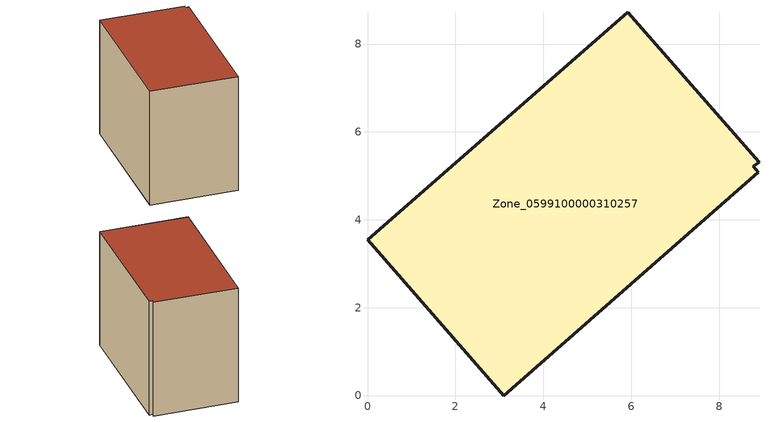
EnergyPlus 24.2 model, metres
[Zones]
Zone_0599100000310257
 floor ground (C_G): 0,3.55 5.92,8.72 8.91,5.32 8.78,5.22 8.9,5.08 3.1,0 z0
 wall outside (C_F): 3.1,0 8.9,5.08 8.78,5.22 8.91,5.32 5.92,8.72 0,3.55 3.1,0 z0:6.56
 roof outside (C_R): 5.92,8.72 0,3.55 3.1,0 8.9,5.08 8.78,5.22 8.91,5.32 z6.56
[BUILDING]
Pand.0599100000310257: North Axis=0; Terrain=City; Loads Convergence Tolerance Value=0.04; Temperature Convergence Tolerance Value=0.4; Solar Distribution=FullExterior; Maximum Number of Warmup Days=25; Minimum Number of Warmup Days=1
[Site:Location]
Rotterdam.The.Hague.AP_ZH_NLD Design_Conditions: Latitude=51.96; Longitude=4.45; Time Zone=1; Elevation=-4.5
[SITE:GROUNDTEMPERATURE:BUILDINGSURFACE]
18, 18, 18, 18, 18, 18, 18, 18, 18, 18, 18, 18
[MATERIAL] Thermal Absorptance=0.9; Solar Absorptance=0.7; Visible Absorptance=0.7
Name | Roughness | Thickness | Conductivity | Density | Specific Heat
G.TI.1946 | MediumSmooth | 0.15 | 1 | 540 | 1210
F.TI.1946 | Rough | 0.3 | 0.857143 | 1920 | 840
R.TI.1946 | MediumRough | 0.2 | 0.1 | 1500 | 1000
[CONSTRUCTION]
C_G: G.TI.1946
C_F: F.TI.1946
C_R: R.TI.1946
[ZONE]
Zone_0599100000310257: Type=1; Multiplier=1; Ceiling Height=Autocalculate; Volume=Autocalculate; Floor Area=autocalculate; Part of Total Floor Area=Yes
[ZONEINFILTRATION:DESIGNFLOWRATE]
Infil_Zone_0599100000310257: Zone or ZoneList or Space or SpaceList=Zone_0599100000310257; Schedule=AlwaysOn; Design Flow Rate Calculation Method=Flow/Area; Flow Rate per Floor Area=0.003; Constant Term Coefficient=1; Temperature Term Coefficient=0; Velocity Term Coefficient=0; Velocity Squared Term Coefficient=0
[HVACTEMPLATE:ZONE:IDEALLOADSAIRSYSTEM]
Zone_0599100000310257: Maximum Heating Supply Air Temperature=50; Minimum Cooling Supply Air Temperature=13; Maximum Heating Supply Air Humidity Ratio=0.0156; Minimum Cooling Supply Air Humidity Ratio=0.0077; Heating Limit=NoLimit; Cooling Limit=NoLimit; Dehumidification Control Type=ConstantSensibleHeatRatio; Cooling Sensible Heat Ratio=0.7; Dehumidification Setpoint=60; Humidification Control Type=None; Humidification Setpoint=30; Outdoor Air Method=None; Outdoor Air Flow Rate per Person=0.00944; Outdoor Air Flow Rate per Zone Floor Area=0; Outdoor Air Flow Rate per Zone=0; Demand Controlled Ventilation Type=None; Outdoor Air Economizer Type=NoEconomizer; Heat Recovery Type=None; Sensible Heat Recovery Effectiveness=0.7; Latent Heat Recovery Effectiveness=0.65
[ZONECONTROL:THERMOSTAT]
ThermostatControl_Zone_0599100000310257: Zone or ZoneList=Zone_0599100000310257; Control Type Schedule=DualSetpointControlType; Control 1=Thermostat_Zone_0599100000310257; Temperature Difference Between Cutout And Setpoint=0
[THERMOSTATSETPOINT:DUALSETPOINT]
Thermostat_Zone_0599100000310257: Heating Setpoint Temperature Schedule=HeatingSetpoint_Zone_0599100000310257; Cooling Setpoint Temperature Schedule=CoolingSetpoint_Zone_0599100000310257
[SCHEDULE:COMPACT]
HeatingSetpoint_Zone_0599100000310257: Through: 12/31, For: AllDays, Until: 24:00, 21
CoolingSetpoint_Zone_0599100000310257: Through: 12/31, For: AllDays, Until: 24:00, 24
DualSetpointControlType: Through: 12/31, For: AllDays, Until: 24:00, 4
AlwaysOn: Through: 12/31, For: AllDays, Until: 24:00, 1
